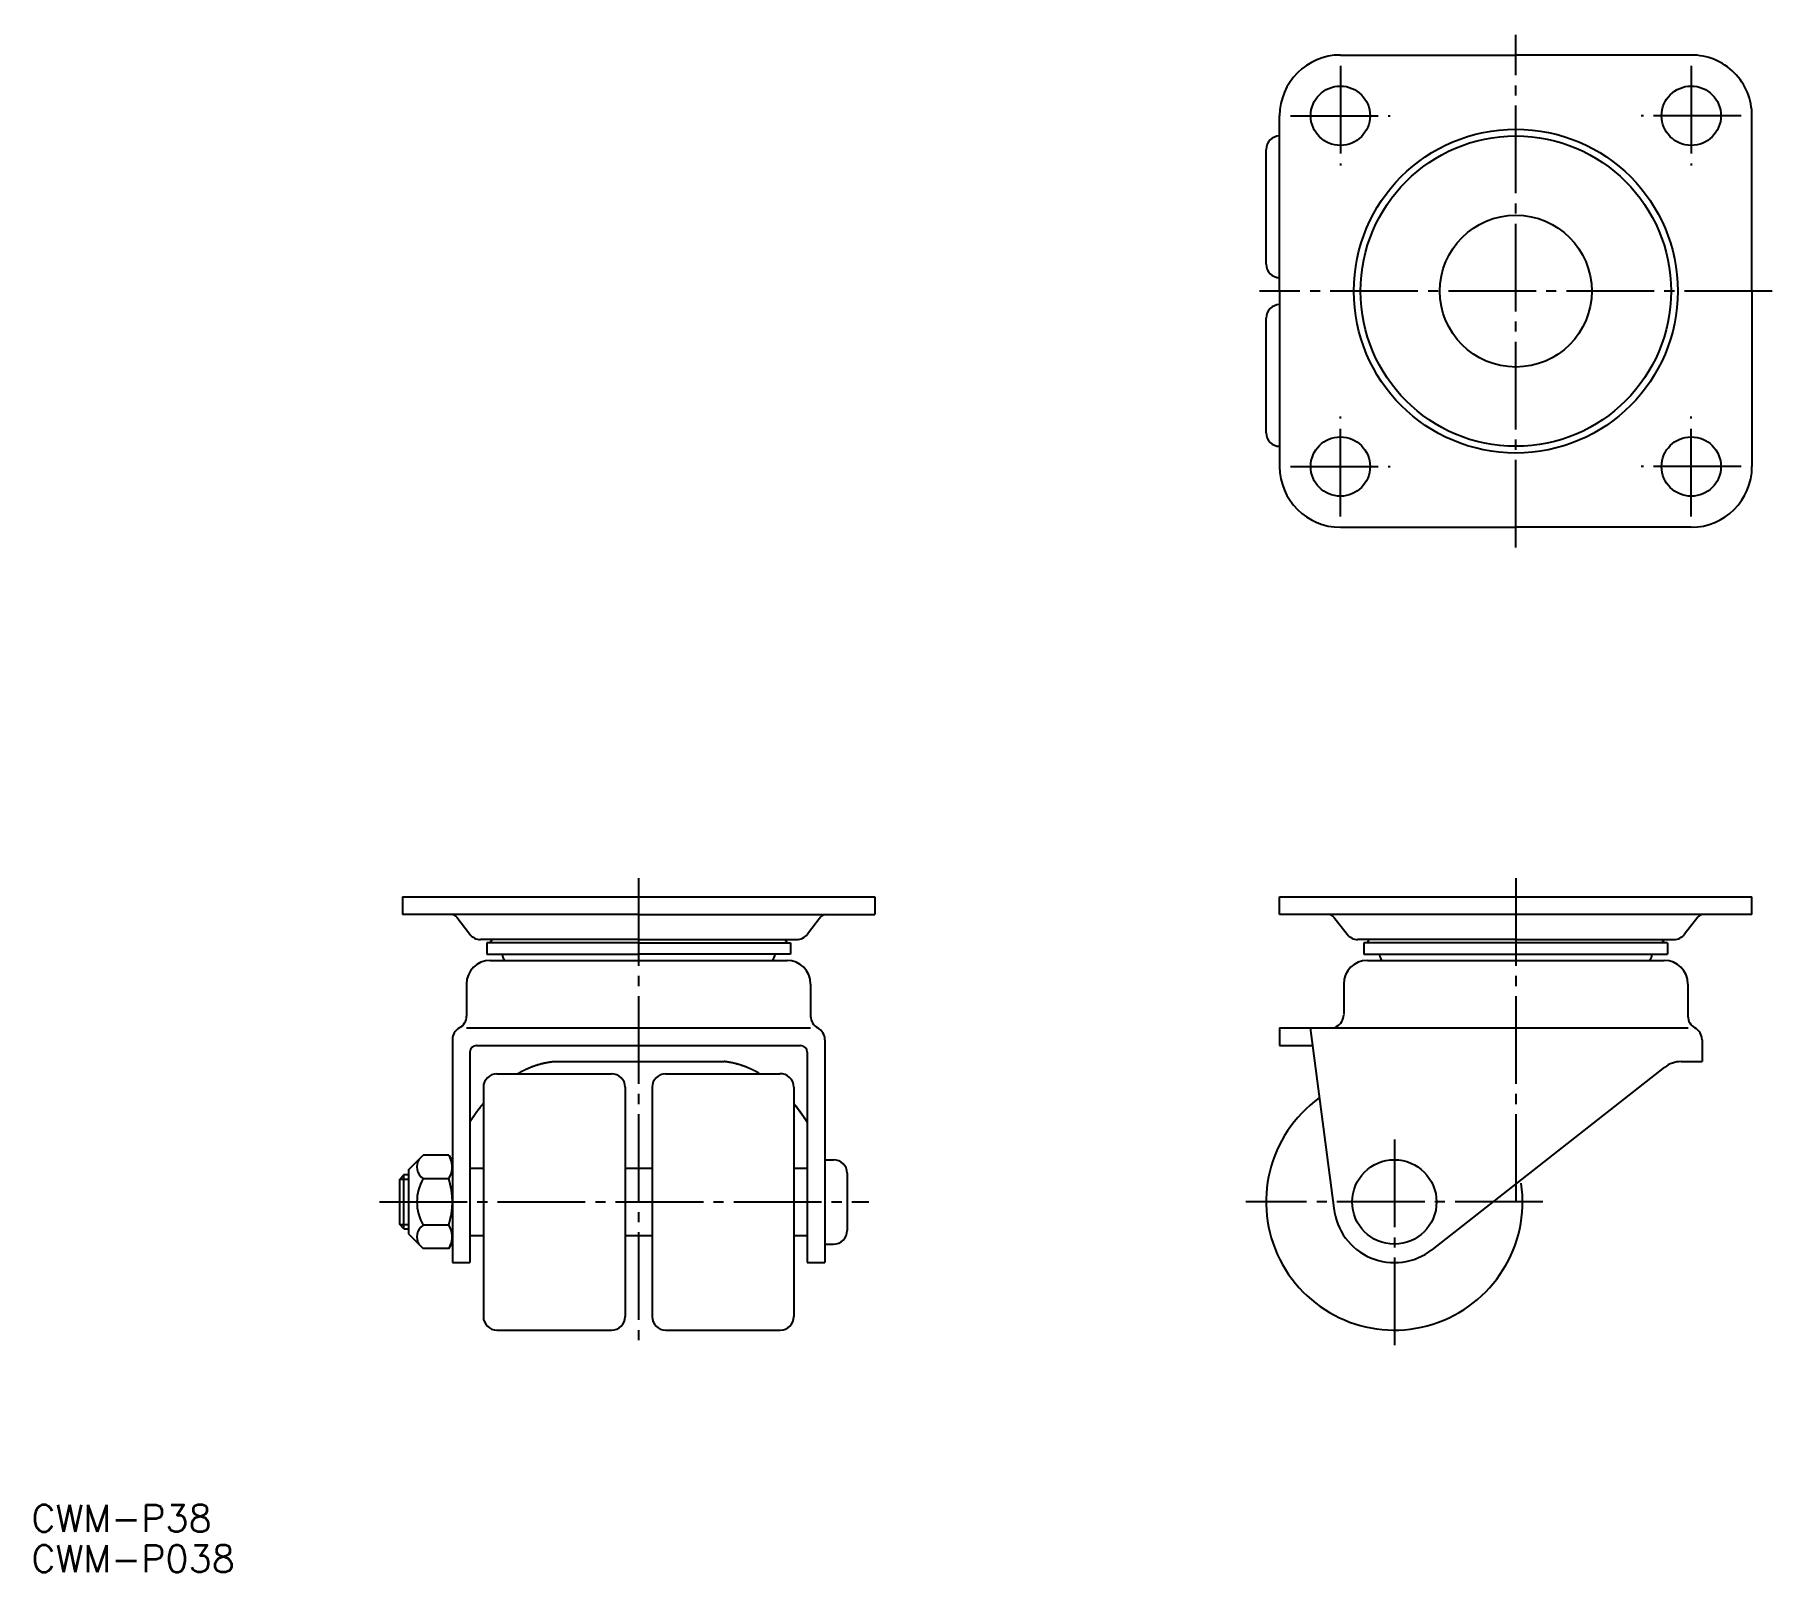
# Model space of a CAD drawing. Extents: x 28 to 286, y 79 to 307.
import ezdxf

# ---------------------------------------------------------------- set-up
doc = ezdxf.new("R2010")
doc.units = 0
doc.linetypes.add('CENTER', pattern=[17.5, 13, -1.5, 1.5, -1.5])
doc.layers.get('0').update_dxf_attribs({"linetype": 'CONTINUOUS'})
doc.layers.add('CENTER', color=1, linetype='CENTER')
doc.styles.get("Standard").update_dxf_attribs({"font": 'txt.shx', "bigfont": '@extfont2.shx'})

msp = doc.modelspace()

# ---------------------------------------------------------------- linework, layer by layer
at = {"color": 7, "linetype": 'CONTINUOUS'}
for p, q in [((221.52, 303.84), (247.52, 303.84)), ((273.52, 303.84), (247.52, 303.84)), ((212.52, 268.84), (212.52, 294.84)), ((282.52, 268.84), (282.52, 294.84)), ((210.52, 272.84), (210.52, 289.84)), ((212.52, 268.84), (212.52, 242.84)), ((282.52, 268.84), (282.52, 242.84)), ((210.52, 247.84), (210.52, 264.84)), ((221.52, 233.84), (247.52, 233.84)), ((273.52, 233.84), (247.52, 233.84)), ((82.52, 179.04), (152.52, 179.04)), ((82.52, 179.04), (82.52, 176.44)), ((152.52, 179.04), (152.52, 176.44)), ((212.52, 179.04), (282.52, 179.04)), ((212.52, 179.04), (282.52, 179.04)), ((212.52, 176.44), (212.52, 179.04)), ((282.52, 176.44), (282.52, 179.04)), ((117.52, 176.44), (82.52, 176.44)), ((90.57, 176.05), (92.51, 173.53)), ((117.52, 176.44), (152.52, 176.44)), ((144.47, 176.05), (142.54, 173.53)), ((282.52, 176.44), (212.52, 176.44)), ((220.57, 176.05), (222.51, 173.53)), ((274.47, 176.05), (272.54, 173.53)), ((117.52, 172.74), (94.09, 172.74)), ((95.52, 172.24), (95.81, 172.74)), ((117.52, 172.74), (140.95, 172.74)), ((139.52, 172.24), (139.23, 172.74)), ((247.52, 172.74), (224.09, 172.74)), ((225.52, 172.24), (225.81, 172.74)), ((247.52, 172.74), (270.95, 172.74)), ((269.52, 172.24), (269.23, 172.74)), ((95.02, 172.24), (95.02, 170.54)), ((117.52, 172.24), (95.02, 172.24)), ((95.02, 170.54), (117.52, 170.54)), ((117.52, 172.24), (140.02, 172.24)), ((140.02, 170.54), (117.52, 170.54)), ((140.02, 172.24), (140.02, 170.54)), ((225.02, 172.24), (225.02, 170.54)), ((270.02, 172.24), (225.02, 172.24)), ((225.02, 170.54), (270.02, 170.54)), ((270.02, 172.24), (270.02, 170.54)), ((95.52, 169.64), (139.52, 169.64)), ((225.52, 169.64), (269.52, 169.64)), ((92.02, 166.14), (92.02, 161.39)), ((143.02, 166.14), (143.02, 161.39)), ((222.02, 166.14), (222.02, 161.63)), ((273.02, 166.14), (273.02, 161.39)), ((89.92, 157.87), (89.92, 124.84)), ((92.02, 159.63), (143.02, 159.63)), ((145.12, 157.88), (145.12, 124.84)), ((212.52, 159.63), (273.07, 159.63)), ((212.52, 159.63), (212.52, 157.03)), ((217.04, 159.63), (220.57, 132.9)), ((275.12, 157.87), (275.12, 154.64)), ((92.52, 156.03), (92.52, 124.84)), ((93.52, 157.03), (141.52, 157.03)), ((104.82, 154.64), (130.22, 154.64)), ((142.52, 156.03), (142.52, 124.84)), ((212.52, 157.03), (217.38, 157.03)), ((272.03, 154.64), (275.12, 154.64)), ((96.52, 152.84), (113.52, 152.84)), ((121.52, 152.84), (138.44, 152.84)), ((269.57, 153.79), (235.07, 126.76)), ((94.52, 150.84), (94.52, 116.84)), ((115.52, 150.84), (115.52, 116.84)), ((119.52, 150.84), (119.52, 116.84)), ((140.52, 150.84), (140.52, 116.84)), ((83.42, 138.59), (85.6, 140.77)), ((89.39, 140.77), (85.6, 140.77)), ((89.39, 140.77), (89.92, 139.84)), ((145.12, 140.09), (146.42, 140.09)), ((82.75, 137.84), (82.12, 137.22)), ((82.12, 130.47), (82.12, 137.22)), ((82.75, 129.84), (82.75, 137.84)), ((83.42, 137.84), (82.75, 137.84)), ((83.42, 138.59), (83.42, 129.09)), ((85.6, 137.31), (89.39, 137.31)), ((92.52, 138.84), (94.52, 138.84)), ((115.52, 138.84), (119.52, 138.84)), ((140.52, 138.84), (142.52, 138.84)), ((148.42, 138.09), (148.42, 129.59)), ((82.75, 129.84), (82.12, 130.47)), ((82.75, 129.84), (83.42, 129.84)), ((83.42, 129.09), (85.6, 126.92)), ((89.39, 130.38), (85.6, 130.38)), ((92.52, 128.84), (94.52, 128.84)), ((115.52, 128.84), (119.52, 128.84)), ((140.52, 128.84), (142.52, 128.84)), ((89.39, 126.92), (85.6, 126.92)), ((89.39, 126.92), (89.92, 127.84)), ((145.12, 127.59), (146.42, 127.59)), ((89.92, 124.84), (92.52, 124.84)), ((142.52, 124.84), (145.12, 124.84)), ((96.52, 114.84), (113.52, 114.84)), ((121.52, 114.84), (138.52, 114.84))]:
    msp.add_line(p, q, dxfattribs=at)
at = {"color": 3, "linetype": 'CONTINUOUS'}
for p, q in [((82.12, 137.22), (83.42, 137.22)), ((82.12, 130.47), (83.42, 130.47))]:
    msp.add_line(p, q, dxfattribs=at)
at = {"color": 7, "linetype": 'CONTINUOUS'}
for points in [[(99.65, 152.89, 0), (99.69, 152.92, 0), (99.73, 152.94, 0), (99.77, 152.96, 0), (99.81, 152.98, 0), (99.85, 153.01, 0), (99.89, 153.03, 0), (99.93, 153.05, 0), (99.97, 153.07, 0), (100.01, 153.09, 0), (100.05, 153.11, 0), (100.09, 153.14, 0), (100.12, 153.16, 0), (100.17, 153.18, 0), (100.2, 153.2, 0), (100.24, 153.22, 0), (100.28, 153.24, 0), (100.32, 153.26, 0), (100.36, 153.28, 0), (100.4, 153.3, 0), (100.44, 153.32, 0), (100.48, 153.34, 0), (100.52, 153.36, 0), (100.56, 153.38, 0), (100.6, 153.4, 0), (100.64, 153.42, 0), (100.68, 153.44, 0), (100.72, 153.46, 0), (100.76, 153.48, 0), (100.8, 153.5, 0), (100.84, 153.51, 0), (100.88, 153.53, 0), (100.92, 153.55, 0), (100.96, 153.57, 0), (101, 153.59, 0), (101.04, 153.6, 0), (101.08, 153.62, 0), (101.12, 153.64, 0), (101.16, 153.66, 0), (101.2, 153.67, 0), (101.24, 153.69, 0), (101.28, 153.71, 0), (101.32, 153.73, 0), (101.36, 153.74, 0), (101.4, 153.76, 0), (101.44, 153.78, 0), (101.48, 153.79, 0), (101.52, 153.81, 0), (101.56, 153.82, 0), (101.6, 153.84, 0), (101.64, 153.86, 0), (101.68, 153.87, 0), (101.72, 153.89, 0), (101.76, 153.9, 0), (101.81, 153.92, 0), (101.84, 153.93, 0), (101.89, 153.95, 0), (101.93, 153.96, 0), (101.97, 153.98, 0), (102.01, 153.99, 0), (102.05, 154.01, 0), (102.09, 154.02, 0), (102.13, 154.03, 0), (102.17, 154.05, 0), (102.21, 154.06, 0), (102.25, 154.07, 0), (102.29, 154.09, 0), (102.33, 154.1, 0), (102.37, 154.12, 0), (102.41, 154.13, 0), (102.45, 154.14, 0), (102.49, 154.15, 0), (102.53, 154.17, 0), (102.58, 154.18, 0), (102.61, 154.19, 0), (102.66, 154.2, 0), (102.7, 154.22, 0), (102.74, 154.23, 0), (102.78, 154.24, 0), (102.82, 154.25, 0), (102.86, 154.26, 0), (102.9, 154.27, 0), (102.94, 154.28, 0), (102.98, 154.3, 0), (103.02, 154.31, 0), (103.06, 154.32, 0), (103.1, 154.33, 0), (103.14, 154.34, 0), (103.19, 154.35, 0), (103.23, 154.36, 0), (103.27, 154.37, 0), (103.31, 154.38, 0), (103.35, 154.39, 0), (103.39, 154.4, 0), (103.43, 154.41, 0), (103.47, 154.42, 0), (103.51, 154.43, 0), (103.55, 154.44, 0), (103.59, 154.44, 0), (103.64, 154.45, 0), (103.68, 154.46, 0), (103.72, 154.47, 0), (103.76, 154.48, 0), (103.8, 154.49, 0), (103.84, 154.49, 0), (103.88, 154.5, 0), (103.92, 154.51, 0), (103.96, 154.52, 0), (104, 154.53, 0), (104.04, 154.53, 0), (104.08, 154.54, 0), (104.12, 154.55, 0), (104.17, 154.55, 0), (104.21, 154.56, 0), (104.25, 154.57, 0), (104.29, 154.57, 0), (104.33, 154.58, 0), (104.37, 154.59, 0), (104.41, 154.59, 0), (104.45, 154.6, 0), (104.49, 154.6, 0), (104.53, 154.61, 0), (104.58, 154.61, 0), (104.62, 154.62, 0), (104.66, 154.62, 0), (104.7, 154.63, 0), (104.74, 154.63, 0), (104.78, 154.64, 0), (104.82, 154.64, 0)], [(135.39, 152.89, 0), (135.35, 152.91, 0), (135.31, 152.94, 0), (135.28, 152.96, 0), (135.24, 152.98, 0), (135.2, 153, 0), (135.16, 153.03, 0), (135.12, 153.05, 0), (135.08, 153.07, 0), (135.04, 153.09, 0), (135, 153.11, 0), (134.96, 153.13, 0), (134.92, 153.16, 0), (134.88, 153.18, 0), (134.84, 153.2, 0), (134.8, 153.22, 0), (134.76, 153.24, 0), (134.72, 153.26, 0), (134.68, 153.28, 0), (134.64, 153.3, 0), (134.6, 153.32, 0), (134.56, 153.34, 0), (134.52, 153.36, 0), (134.48, 153.38, 0), (134.44, 153.4, 0), (134.4, 153.42, 0), (134.36, 153.44, 0), (134.32, 153.46, 0), (134.28, 153.47, 0), (134.24, 153.49, 0), (134.2, 153.51, 0), (134.16, 153.53, 0), (134.12, 153.55, 0), (134.08, 153.57, 0), (134.04, 153.59, 0), (134, 153.6, 0), (133.96, 153.62, 0), (133.92, 153.64, 0), (133.88, 153.66, 0), (133.84, 153.67, 0), (133.8, 153.69, 0), (133.76, 153.71, 0), (133.72, 153.72, 0), (133.68, 153.74, 0), (133.64, 153.76, 0), (133.6, 153.78, 0), (133.56, 153.79, 0), (133.52, 153.81, 0), (133.48, 153.82, 0), (133.44, 153.84, 0), (133.4, 153.85, 0), (133.36, 153.87, 0), (133.32, 153.89, 0), (133.28, 153.9, 0), (133.24, 153.92, 0), (133.2, 153.93, 0), (133.16, 153.95, 0), (133.12, 153.96, 0), (133.08, 153.98, 0), (133.04, 153.99, 0), (133, 154, 0), (132.96, 154.02, 0), (132.92, 154.03, 0), (132.88, 154.05, 0), (132.84, 154.06, 0), (132.79, 154.07, 0), (132.75, 154.09, 0), (132.71, 154.1, 0), (132.67, 154.12, 0), (132.63, 154.13, 0), (132.59, 154.14, 0), (132.55, 154.15, 0), (132.51, 154.17, 0), (132.47, 154.18, 0), (132.43, 154.19, 0), (132.39, 154.2, 0), (132.35, 154.22, 0), (132.31, 154.23, 0), (132.27, 154.24, 0), (132.23, 154.25, 0), (132.19, 154.26, 0), (132.14, 154.27, 0), (132.1, 154.28, 0), (132.06, 154.3, 0), (132.02, 154.31, 0), (131.98, 154.32, 0), (131.94, 154.33, 0), (131.9, 154.34, 0), (131.86, 154.35, 0), (131.82, 154.36, 0), (131.78, 154.37, 0), (131.74, 154.38, 0), (131.69, 154.39, 0), (131.65, 154.4, 0), (131.61, 154.41, 0), (131.57, 154.42, 0), (131.53, 154.43, 0), (131.49, 154.44, 0), (131.45, 154.44, 0), (131.41, 154.45, 0), (131.37, 154.46, 0), (131.33, 154.47, 0), (131.29, 154.48, 0), (131.25, 154.49, 0), (131.21, 154.49, 0), (131.16, 154.5, 0), (131.12, 154.51, 0), (131.08, 154.52, 0), (131.04, 154.53, 0), (131, 154.53, 0), (130.96, 154.54, 0), (130.92, 154.55, 0), (130.88, 154.55, 0), (130.84, 154.56, 0), (130.79, 154.57, 0), (130.75, 154.57, 0), (130.71, 154.58, 0), (130.67, 154.59, 0), (130.63, 154.59, 0), (130.59, 154.6, 0), (130.55, 154.6, 0), (130.51, 154.61, 0), (130.47, 154.61, 0), (130.43, 154.62, 0), (130.39, 154.62, 0), (130.34, 154.63, 0), (130.3, 154.63, 0), (130.26, 154.64, 0), (130.22, 154.64, 0)], [(92.52, 145.68, 0), (92.54, 145.7, 0), (92.55, 145.72, 0), (92.57, 145.75, 0), (92.58, 145.77, 0), (92.6, 145.79, 0), (92.61, 145.81, 0), (92.62, 145.84, 0), (92.64, 145.86, 0), (92.65, 145.88, 0), (92.67, 145.91, 0), (92.68, 145.93, 0), (92.7, 145.95, 0), (92.71, 145.98, 0), (92.73, 146, 0), (92.74, 146.02, 0), (92.76, 146.04, 0), (92.77, 146.07, 0), (92.79, 146.09, 0), (92.8, 146.11, 0), (92.82, 146.14, 0), (92.83, 146.16, 0), (92.85, 146.18, 0), (92.86, 146.2, 0), (92.88, 146.23, 0), (92.89, 146.25, 0), (92.91, 146.27, 0), (92.92, 146.29, 0), (92.94, 146.32, 0), (92.95, 146.34, 0), (92.97, 146.36, 0), (92.98, 146.38, 0), (93, 146.41, 0), (93.01, 146.43, 0), (93.03, 146.45, 0), (93.05, 146.47, 0), (93.06, 146.5, 0), (93.08, 146.52, 0), (93.09, 146.54, 0), (93.11, 146.56, 0), (93.12, 146.59, 0), (93.14, 146.61, 0), (93.15, 146.63, 0), (93.17, 146.65, 0), (93.18, 146.68, 0), (93.2, 146.7, 0), (93.21, 146.72, 0), (93.23, 146.74, 0), (93.24, 146.76, 0), (93.26, 146.78, 0), (93.28, 146.81, 0), (93.29, 146.83, 0), (93.31, 146.85, 0), (93.32, 146.87, 0), (93.34, 146.9, 0), (93.35, 146.92, 0), (93.37, 146.94, 0), (93.38, 146.96, 0), (93.4, 146.98, 0), (93.41, 147, 0), (93.43, 147.03, 0), (93.45, 147.05, 0), (93.46, 147.07, 0), (93.48, 147.09, 0), (93.49, 147.11, 0), (93.51, 147.13, 0), (93.52, 147.16, 0), (93.54, 147.18, 0), (93.56, 147.2, 0), (93.57, 147.22, 0), (93.59, 147.24, 0), (93.6, 147.26, 0), (93.62, 147.28, 0), (93.63, 147.31, 0), (93.65, 147.33, 0), (93.67, 147.35, 0), (93.68, 147.37, 0), (93.7, 147.39, 0), (93.71, 147.41, 0), (93.73, 147.43, 0), (93.74, 147.46, 0), (93.76, 147.48, 0), (93.78, 147.5, 0), (93.79, 147.52, 0), (93.81, 147.54, 0), (93.82, 147.56, 0), (93.84, 147.58, 0), (93.86, 147.6, 0), (93.87, 147.62, 0), (93.89, 147.64, 0), (93.9, 147.66, 0), (93.92, 147.69, 0), (93.94, 147.71, 0), (93.95, 147.73, 0), (93.97, 147.75, 0), (93.98, 147.77, 0), (94, 147.79, 0), (94.02, 147.81, 0), (94.03, 147.83, 0), (94.05, 147.85, 0), (94.06, 147.87, 0), (94.08, 147.89, 0), (94.1, 147.91, 0), (94.11, 147.94, 0), (94.13, 147.96, 0), (94.15, 147.98, 0), (94.16, 148, 0), (94.18, 148.02, 0), (94.19, 148.04, 0), (94.21, 148.06, 0), (94.23, 148.08, 0), (94.24, 148.1, 0), (94.26, 148.12, 0), (94.28, 148.14, 0), (94.29, 148.16, 0), (94.31, 148.18, 0), (94.32, 148.2, 0), (94.34, 148.22, 0), (94.36, 148.24, 0), (94.37, 148.26, 0), (94.39, 148.28, 0), (94.41, 148.3, 0), (94.42, 148.32, 0), (94.44, 148.34, 0), (94.46, 148.36, 0), (94.47, 148.38, 0), (94.49, 148.4, 0), (94.51, 148.42, 0), (94.52, 148.44, 0)], [(142.52, 145.68, 0), (142.51, 145.7, 0), (142.49, 145.72, 0), (142.48, 145.75, 0), (142.46, 145.77, 0), (142.45, 145.79, 0), (142.43, 145.81, 0), (142.42, 145.84, 0), (142.4, 145.86, 0), (142.39, 145.88, 0), (142.37, 145.91, 0), (142.36, 145.93, 0), (142.34, 145.95, 0), (142.33, 145.98, 0), (142.31, 146, 0), (142.3, 146.02, 0), (142.28, 146.04, 0), (142.27, 146.07, 0), (142.25, 146.09, 0), (142.24, 146.11, 0), (142.22, 146.14, 0), (142.21, 146.16, 0), (142.19, 146.18, 0), (142.18, 146.2, 0), (142.16, 146.23, 0), (142.15, 146.25, 0), (142.13, 146.27, 0), (142.12, 146.29, 0), (142.1, 146.32, 0), (142.09, 146.34, 0), (142.07, 146.36, 0), (142.06, 146.38, 0), (142.04, 146.41, 0), (142.03, 146.43, 0), (142.01, 146.45, 0), (142, 146.47, 0), (141.98, 146.5, 0), (141.97, 146.52, 0), (141.95, 146.54, 0), (141.94, 146.56, 0), (141.92, 146.59, 0), (141.91, 146.61, 0), (141.89, 146.63, 0), (141.88, 146.65, 0), (141.86, 146.68, 0), (141.84, 146.7, 0), (141.83, 146.72, 0), (141.81, 146.74, 0), (141.8, 146.76, 0), (141.78, 146.78, 0), (141.77, 146.81, 0), (141.75, 146.83, 0), (141.74, 146.85, 0), (141.72, 146.87, 0), (141.71, 146.9, 0), (141.69, 146.92, 0), (141.68, 146.94, 0), (141.66, 146.96, 0), (141.64, 146.98, 0), (141.63, 147, 0), (141.61, 147.03, 0), (141.6, 147.05, 0), (141.58, 147.07, 0), (141.57, 147.09, 0), (141.55, 147.11, 0), (141.53, 147.13, 0), (141.52, 147.16, 0), (141.5, 147.18, 0), (141.49, 147.2, 0), (141.47, 147.22, 0), (141.46, 147.24, 0), (141.44, 147.26, 0), (141.43, 147.28, 0), (141.41, 147.31, 0), (141.39, 147.33, 0), (141.38, 147.35, 0), (141.36, 147.37, 0), (141.35, 147.39, 0), (141.33, 147.41, 0), (141.31, 147.43, 0), (141.3, 147.46, 0), (141.28, 147.48, 0), (141.27, 147.5, 0), (141.25, 147.52, 0), (141.24, 147.54, 0), (141.22, 147.56, 0), (141.2, 147.58, 0), (141.19, 147.6, 0), (141.17, 147.62, 0), (141.16, 147.64, 0), (141.14, 147.66, 0), (141.12, 147.69, 0), (141.11, 147.71, 0), (141.09, 147.73, 0), (141.07, 147.75, 0), (141.06, 147.77, 0), (141.04, 147.79, 0), (141.03, 147.81, 0), (141.01, 147.83, 0), (141, 147.85, 0), (140.98, 147.87, 0), (140.96, 147.89, 0), (140.95, 147.91, 0), (140.93, 147.94, 0), (140.91, 147.96, 0), (140.9, 147.98, 0), (140.88, 148, 0), (140.87, 148.02, 0), (140.85, 148.04, 0), (140.83, 148.06, 0), (140.82, 148.08, 0), (140.8, 148.1, 0), (140.78, 148.12, 0), (140.77, 148.14, 0), (140.75, 148.16, 0), (140.74, 148.18, 0), (140.72, 148.2, 0), (140.7, 148.22, 0), (140.69, 148.24, 0), (140.67, 148.26, 0), (140.65, 148.28, 0), (140.64, 148.3, 0), (140.62, 148.32, 0), (140.6, 148.34, 0), (140.59, 148.36, 0), (140.57, 148.38, 0), (140.56, 148.4, 0), (140.54, 148.42, 0), (140.52, 148.44, 0)], [(142.52, 145.63, 0), (142.51, 145.65, 0), (142.49, 145.67, 0), (142.48, 145.7, 0), (142.46, 145.72, 0), (142.45, 145.74, 0), (142.43, 145.76, 0), (142.42, 145.79, 0), (142.4, 145.81, 0), (142.39, 145.84, 0), (142.37, 145.86, 0), (142.36, 145.88, 0), (142.34, 145.9, 0), (142.33, 145.93, 0), (142.31, 145.95, 0), (142.3, 145.97, 0), (142.28, 146, 0), (142.27, 146.02, 0), (142.25, 146.04, 0), (142.24, 146.06, 0), (142.22, 146.09, 0), (142.21, 146.11, 0), (142.19, 146.13, 0), (142.18, 146.15, 0), (142.16, 146.18, 0), (142.15, 146.2, 0), (142.13, 146.22, 0), (142.12, 146.25, 0), (142.1, 146.27, 0), (142.09, 146.29, 0), (142.07, 146.31, 0), (142.06, 146.34, 0), (142.04, 146.36, 0), (142.03, 146.38, 0), (142.01, 146.4, 0), (142, 146.42, 0), (141.98, 146.45, 0), (141.97, 146.47, 0), (141.95, 146.49, 0), (141.94, 146.51, 0), (141.92, 146.54, 0), (141.91, 146.56, 0), (141.89, 146.58, 0), (141.88, 146.6, 0), (141.86, 146.62, 0), (141.84, 146.65, 0), (141.83, 146.67, 0), (141.81, 146.69, 0), (141.8, 146.71, 0), (141.78, 146.74, 0), (141.77, 146.76, 0), (141.75, 146.78, 0), (141.74, 146.8, 0), (141.72, 146.82, 0), (141.71, 146.84, 0), (141.69, 146.87, 0), (141.68, 146.89, 0), (141.66, 146.91, 0), (141.64, 146.93, 0), (141.63, 146.95, 0), (141.61, 146.97, 0), (141.6, 147, 0), (141.58, 147.02, 0), (141.57, 147.04, 0), (141.55, 147.06, 0), (141.53, 147.08, 0), (141.52, 147.1, 0), (141.5, 147.13, 0), (141.49, 147.15, 0), (141.47, 147.17, 0), (141.46, 147.19, 0), (141.44, 147.21, 0), (141.43, 147.23, 0), (141.41, 147.26, 0), (141.39, 147.28, 0), (141.38, 147.3, 0), (141.36, 147.32, 0), (141.35, 147.34, 0), (141.33, 147.36, 0), (141.31, 147.38, 0), (141.3, 147.41, 0), (141.28, 147.43, 0), (141.27, 147.45, 0), (141.25, 147.47, 0), (141.24, 147.49, 0), (141.22, 147.51, 0), (141.2, 147.53, 0), (141.19, 147.55, 0), (141.17, 147.57, 0), (141.16, 147.59, 0), (141.14, 147.62, 0), (141.12, 147.64, 0), (141.11, 147.66, 0), (141.09, 147.68, 0), (141.07, 147.7, 0), (141.06, 147.72, 0), (141.04, 147.74, 0), (141.03, 147.76, 0), (141.01, 147.78, 0), (141, 147.8, 0), (140.98, 147.82, 0), (140.96, 147.84, 0), (140.95, 147.87, 0), (140.93, 147.88, 0), (140.91, 147.91, 0), (140.9, 147.93, 0), (140.88, 147.95, 0), (140.87, 147.97, 0), (140.85, 147.99, 0), (140.83, 148.01, 0), (140.82, 148.03, 0), (140.8, 148.05, 0), (140.78, 148.07, 0), (140.77, 148.09, 0), (140.75, 148.11, 0), (140.74, 148.13, 0), (140.72, 148.15, 0), (140.7, 148.17, 0), (140.69, 148.19, 0), (140.67, 148.21, 0), (140.65, 148.23, 0), (140.64, 148.25, 0), (140.62, 148.27, 0), (140.6, 148.29, 0), (140.59, 148.31, 0), (140.57, 148.33, 0), (140.56, 148.35, 0), (140.54, 148.37, 0), (140.52, 148.39, 0)]]:
    msp.add_polyline3d(points, dxfattribs=at)
for centre, radius in [((221.52, 294.84), 4.4), ((273.52, 294.84), 4.4), ((247.52, 268.84), 24), ((247.52, 268.84), 23), ((247.52, 268.84), 11.25), ((221.52, 242.84), 4.4), ((273.52, 242.84), 4.4), ((229.52, 133.84), 6.25)]:
    msp.add_circle(centre, radius, dxfattribs=at)
for centre, radius, start, end in [((221.52, 294.84), 9, 90, 180), ((273.52, 294.84), 9, 359.9999, 90), ((212.52, 289.84), 2, 90, 180), ((212.52, 272.84), 2, 180, 270), ((212.52, 264.84), 2, 90, 180), ((212.52, 247.84), 2, 180, 270), ((221.52, 242.84), 9, 180, 270), ((273.52, 242.84), 9, 270, 0), ((89.78, 175.44), 1, 37.4526, 90), ((145.27, 175.44), 1, 90, 142.5474), ((219.78, 175.44), 1, 37.4526, 90), ((275.27, 175.44), 1, 90, 142.5474), ((94.09, 174.74), 2, 217.4526, 270), ((140.95, 174.74), 2, 270, 322.5474), ((224.09, 174.74), 2, 217.4526, 270), ((270.95, 174.74), 2, 270, 322.5474), ((100.02, 171.07), 2.78, 190.8274, 210.9347), ((135.02, 171.07), 2.78, 329.0653, 349.1726), ((230.02, 171.07), 2.78, 190.8274, 210.9347), ((265.02, 171.07), 2.78, 329.0653, 349.1726), ((95.52, 166.14), 3.5, 90, 180), ((139.52, 166.14), 3.5, 0, 90), ((225.52, 166.14), 3.5, 90, 180), ((269.52, 166.14), 3.5, 0, 90), ((90.02, 161.39), 2, 298.3594, 360), ((145.02, 161.39), 2, 180, 241.6406), ((221.92, 158.07), 2, 118.3594, 128.742), ((220.02, 161.59), 2, 298.3594, 360), ((275.02, 161.39), 2, 180, 241.6406), ((91.92, 157.87), 2, 118.3594, 180), ((143.12, 157.87), 2, 0, 61.6406), ((273.12, 157.87), 2, 0, 61.6406), ((93.52, 156.03), 1, 90, 180), ((141.52, 156.03), 1, 0, 90), ((272.03, 150.64), 4, 90, 128.0846), ((96.52, 150.84), 2, 90, 180), ((113.52, 150.84), 2, 0, 90), ((121.52, 150.84), 2, 90, 180), ((138.52, 150.84), 2, 0, 92.3322), ((229.52, 133.84), 19, 125.8144, 8.3517), ((86.75, 139.04), 2.08, 146.3736, 236.3736), ((86.85, 139.04), 3.07, 325.6158, 25.6158), ((146.42, 138.09), 2, 0, 90), ((91.6, 133.84), 6.93, 150, 210), ((78.46, 133.84), 11.46, 342.412, 17.588), ((229.52, 133.84), 9, 185.9904, 308.0743), ((86.75, 128.65), 2.08, 123.6264, 213.6264), ((86.85, 128.65), 3.07, 334.3842, 34.3842), ((146.42, 129.59), 2, 270, 0), ((96.52, 116.84), 2, 180, 270), ((113.52, 116.84), 2, 270, 0), ((121.52, 116.84), 2, 180, 270), ((138.52, 116.84), 2, 270, 0)]:
    msp.add_arc(centre, radius, start, end, dxfattribs=at)
at = {"layer": 'CENTER', "color": 1, "linetype": 'CENTER'}
for p, q in [((247.52, 230.84), (247.52, 306.84)), ((221.52, 302.24), (221.52, 287.44)), ((273.52, 302.24), (273.52, 287.44)), ((214.12, 294.84), (228.92, 294.84)), ((280.92, 294.84), (266.12, 294.84)), ((285.52, 268.84), (209.52, 268.84)), ((221.52, 235.44), (221.52, 250.24)), ((273.52, 235.44), (273.52, 250.24)), ((214.12, 242.84), (228.92, 242.84)), ((280.92, 242.84), (266.12, 242.84)), ((117.52, 181.84), (117.52, 111.84)), ((247.52, 181.84), (247.52, 133.34)), ((229.52, 143.09), (229.52, 111.84)), ((79.12, 133.84), (151.62, 133.84)), ((251.52, 133.84), (207.52, 133.84))]:
    msp.add_line(p, q, dxfattribs=at)

# ---------------------------------------------------------------- texts
at = {"color": 7, "linetype": 'CONTINUOUS'}
for s, p in [('CWM-P38', (27.52, 84.95)), ('CWM-P038', (27.52, 78.95))]:
    msp.add_text(s, height=4, dxfattribs=at).set_placement(p)

doc.saveas('drawing.dxf')
